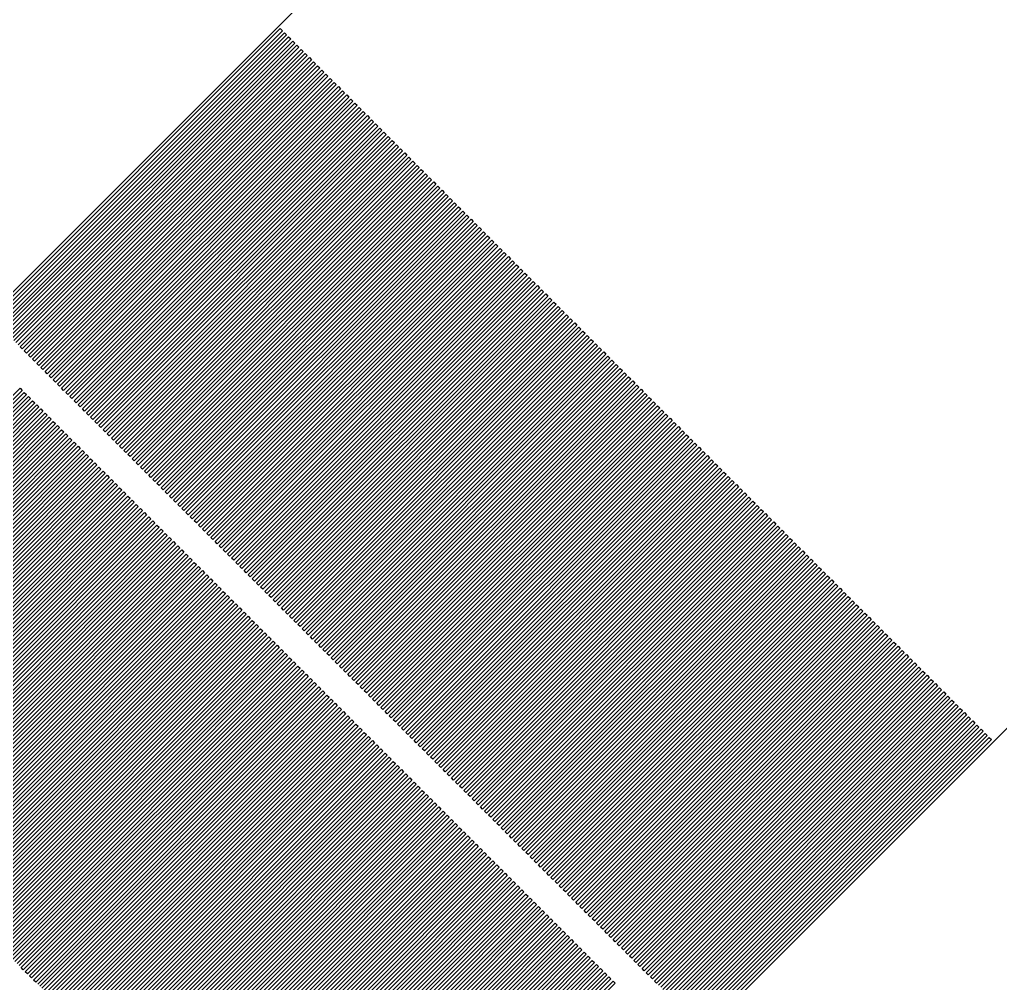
# Model space of a CAD drawing. Extents: x 1 to 107, y 1 to 71.
# Drawn here: x 43.92 to 47.265, y 43.977 to 47.265 of the extents above; entities that cross this region are included whole.
import ezdxf

# ---------------------------------------------------------------- set-up
doc = ezdxf.new("R2010")
doc.units = 0

msp = doc.modelspace()

# ---------------------------------------------------------------- linework, layer by layer
for p, q in [((46.1513, 48.5908), (43.8156, 46.2551)), ((43.8226, 46.248), (44.8091, 47.2344)), ((44.8161, 47.2274), (43.8297, 46.241)), ((43.8368, 46.2339), (44.8232, 47.2203)), ((44.8303, 47.2132), (43.8439, 46.2268)), ((43.8509, 46.2197), (44.8374, 47.2061)), ((44.8091, 47.2344), (44.8161, 47.2274)), ((44.8232, 47.2203), (44.8303, 47.2132)), ((44.8374, 47.2061), (44.8444, 47.1991)), ((44.8444, 47.1991), (43.858, 46.2127)), ((43.8651, 46.2056), (44.8515, 47.192)), ((44.8586, 47.1849), (43.8722, 46.1985)), ((43.8792, 46.1915), (44.8656, 47.1779)), ((44.8727, 47.1708), (43.8863, 46.1844)), ((44.8515, 47.192), (44.8586, 47.1849)), ((44.8656, 47.1779), (44.8727, 47.1708)), ((43.8934, 46.1773), (44.8798, 47.1637)), ((44.8869, 47.1567), (43.9004, 46.1702)), ((43.9075, 46.1632), (44.8939, 47.1496)), ((44.901, 47.1425), (43.9146, 46.1561)), ((43.9216, 46.149), (44.9081, 47.1355)), ((44.8798, 47.1637), (44.8869, 47.1567)), ((44.8939, 47.1496), (44.901, 47.1425)), ((44.9081, 47.1355), (44.9151, 47.1284)), ((44.9151, 47.1284), (43.9287, 46.142)), ((43.9358, 46.1349), (44.9222, 47.1213)), ((44.9293, 47.1142), (43.9429, 46.1278)), ((43.9499, 46.1207), (44.9364, 47.1072)), ((44.9222, 47.1213), (44.9293, 47.1142)), ((44.9364, 47.1072), (44.9434, 47.1001)), ((44.9434, 47.1001), (43.957, 46.1137)), ((43.9641, 46.1066), (44.9505, 47.093)), ((44.9576, 47.0859), (43.9711, 46.0995)), ((43.9782, 46.0925), (44.9646, 47.0789)), ((44.9717, 47.0718), (43.9853, 46.0854)), ((44.9505, 47.093), (44.9576, 47.0859)), ((44.9646, 47.0789), (44.9717, 47.0718)), ((43.9924, 46.0783), (44.9788, 47.0647)), ((44.9858, 47.0577), (43.9994, 46.0712)), ((44.0065, 46.0642), (44.9929, 47.0506)), ((45, 47.0435), (44.0136, 46.0571)), ((44.0206, 46.05), (45.0071, 47.0365)), ((44.9788, 47.0647), (44.9858, 47.0577)), ((44.9929, 47.0506), (45, 47.0435)), ((45.0071, 47.0365), (45.0141, 47.0294)), ((45.0141, 47.0294), (44.0277, 46.043)), ((44.0348, 46.0359), (45.0212, 47.0223)), ((45.0283, 47.0152), (44.0419, 46.0288)), ((44.0489, 46.0217), (45.0354, 47.0082)), ((45.0212, 47.0223), (45.0283, 47.0152)), ((45.0354, 47.0082), (45.0424, 47.0011)), ((45.0424, 47.0011), (44.056, 46.0147)), ((44.0631, 46.0076), (45.0495, 46.994)), ((45.0566, 46.987), (44.0701, 46.0005)), ((44.0772, 45.9935), (45.0636, 46.9799)), ((45.0707, 46.9728), (44.0843, 45.9864)), ((45.0495, 46.994), (45.0566, 46.987)), ((45.0636, 46.9799), (45.0707, 46.9728)), ((44.0914, 45.9793), (45.0778, 46.9657)), ((45.0848, 46.9587), (44.0984, 45.9723)), ((44.1055, 45.9652), (45.0919, 46.9516)), ((45.099, 46.9445), (44.1126, 45.9581)), ((44.1196, 45.951), (45.106, 46.9375)), ((45.0778, 46.9657), (45.0848, 46.9587)), ((45.0919, 46.9516), (45.099, 46.9445)), ((45.106, 46.9375), (45.1131, 46.9304)), ((45.1131, 46.9304), (44.1267, 45.944)), ((44.1338, 45.9369), (45.1202, 46.9233)), ((45.1273, 46.9162), (44.1409, 45.9298)), ((44.1479, 45.9227), (45.1343, 46.9092)), ((45.1414, 46.9021), (44.155, 45.9157)), ((45.1202, 46.9233), (45.1273, 46.9162)), ((45.1343, 46.9092), (45.1414, 46.9021)), ((44.1621, 45.9086), (45.1485, 46.895)), ((45.1556, 46.888), (44.1691, 45.9015)), ((44.1762, 45.8945), (45.1626, 46.8809)), ((45.1697, 46.8738), (44.1833, 45.8874)), ((45.1485, 46.895), (45.1556, 46.888)), ((45.1626, 46.8809), (45.1697, 46.8738)), ((44.1904, 45.8803), (45.1768, 46.8667)), ((45.1838, 46.8597), (44.1974, 45.8733)), ((44.2045, 45.8662), (45.1909, 46.8526)), ((45.198, 46.8455), (44.2116, 45.8591)), ((44.2186, 45.8521), (45.205, 46.8385)), ((45.1768, 46.8667), (45.1838, 46.8597)), ((45.1909, 46.8526), (45.198, 46.8455)), ((45.205, 46.8385), (45.2121, 46.8314)), ((45.2121, 46.8314), (44.2257, 45.845)), ((44.2328, 45.8379), (45.2192, 46.8243)), ((45.2263, 46.8172), (44.2398, 45.8308)), ((44.2469, 45.8238), (45.2333, 46.8102)), ((45.2404, 46.8031), (44.254, 45.8167)), ((45.2192, 46.8243), (45.2263, 46.8172)), ((45.2333, 46.8102), (45.2404, 46.8031)), ((44.2611, 45.8096), (45.2475, 46.796)), ((45.2545, 46.789), (44.2681, 45.8026)), ((44.2752, 45.7955), (45.2616, 46.7819)), ((45.2687, 46.7748), (44.2823, 45.7884)), ((44.2894, 45.7813), (45.2758, 46.7677)), ((45.2475, 46.796), (45.2545, 46.789)), ((45.2616, 46.7819), (45.2687, 46.7748)), ((45.2758, 46.7677), (45.2828, 46.7607)), ((45.2828, 46.7607), (44.2964, 45.7743)), ((44.3035, 45.7672), (45.2899, 46.7536)), ((45.297, 46.7465), (44.3106, 45.7601)), ((44.3176, 45.7531), (45.304, 46.7395)), ((45.2899, 46.7536), (45.297, 46.7465)), ((45.304, 46.7395), (45.3111, 46.7324)), ((45.3111, 46.7324), (44.3247, 45.746)), ((44.3318, 45.7389), (45.3182, 46.7253)), ((45.3253, 46.7182), (44.3389, 45.7318)), ((44.3459, 45.7248), (45.3323, 46.7112)), ((45.3394, 46.7041), (44.353, 45.7177)), ((45.3182, 46.7253), (45.3253, 46.7182)), ((45.3323, 46.7112), (45.3394, 46.7041)), ((44.3601, 45.7106), (45.3465, 46.697)), ((45.3535, 46.69), (44.3671, 45.7036)), ((44.3742, 45.6965), (45.3606, 46.6829)), ((45.3677, 46.6758), (44.3813, 45.6894)), ((44.3883, 45.6823), (45.3748, 46.6687)), ((45.3465, 46.697), (45.3535, 46.69)), ((45.3606, 46.6829), (45.3677, 46.6758)), ((45.3748, 46.6687), (45.3818, 46.6617)), ((45.3818, 46.6617), (44.3954, 45.6753)), ((44.4025, 45.6682), (45.3889, 46.6546)), ((45.396, 46.6475), (44.4095, 45.6611)), ((44.4166, 45.6541), (45.403, 46.6405)), ((45.3889, 46.6546), (45.396, 46.6475)), ((45.403, 46.6405), (45.4101, 46.6334)), ((45.4101, 46.6334), (44.4237, 45.647)), ((44.4308, 45.6399), (45.4172, 46.6263)), ((45.4243, 46.6192), (44.4379, 45.6328)), ((44.4449, 45.6258), (45.4313, 46.6122)), ((45.4384, 46.6051), (44.452, 45.6187)), ((45.4172, 46.6263), (45.4243, 46.6192)), ((45.4313, 46.6122), (45.4384, 46.6051)), ((44.4591, 45.6116), (45.4455, 46.598)), ((45.4525, 46.591), (44.4661, 45.6046)), ((44.4732, 45.5975), (45.4596, 46.5839)), ((45.4667, 46.5768), (44.4803, 45.5904)), ((44.4873, 45.5833), (45.4738, 46.5698)), ((45.4455, 46.598), (45.4525, 46.591)), ((45.4596, 46.5839), (45.4667, 46.5768)), ((45.4738, 46.5698), (45.4808, 46.5627)), ((45.4808, 46.5627), (44.4944, 45.5763)), ((44.5015, 45.5692), (45.4879, 46.5556)), ((45.495, 46.5486), (44.5085, 45.5621)), ((44.5156, 45.5551), (45.502, 46.5415)), ((45.5091, 46.5344), (44.5227, 45.548)), ((45.4879, 46.5556), (45.495, 46.5486)), ((45.502, 46.5415), (45.5091, 46.5344)), ((44.5298, 45.5409), (45.5162, 46.5273)), ((45.5233, 46.5203), (44.5368, 45.5338)), ((44.5439, 45.5268), (45.5303, 46.5132)), ((45.5374, 46.5061), (44.551, 45.5197)), ((45.5162, 46.5273), (45.5233, 46.5203)), ((45.5303, 46.5132), (45.5374, 46.5061)), ((44.558, 45.5126), (45.5445, 46.499)), ((45.5515, 46.492), (44.5651, 45.5056)), ((44.5722, 45.4985), (45.5586, 46.4849)), ((45.5657, 46.4778), (44.5793, 45.4914)), ((44.5863, 45.4843), (45.5728, 46.4708)), ((45.5445, 46.499), (45.5515, 46.492)), ((45.5586, 46.4849), (45.5657, 46.4778)), ((45.5728, 46.4708), (45.5798, 46.4637)), ((45.5798, 46.4637), (44.5934, 45.4773)), ((44.6005, 45.4702), (45.5869, 46.4566)), ((45.594, 46.4496), (44.6075, 45.4631)), ((44.6146, 45.4561), (45.601, 46.4425)), ((45.6081, 46.4354), (44.6217, 45.449)), ((45.5869, 46.4566), (45.594, 46.4496)), ((45.601, 46.4425), (45.6081, 46.4354)), ((44.6288, 45.4419), (45.6152, 46.4283)), ((45.6223, 46.4213), (44.6358, 45.4348)), ((44.6429, 45.4278), (45.6293, 46.4142)), ((45.6364, 46.4071), (44.65, 45.4207)), ((44.657, 45.4136), (45.6435, 46.4001)), ((45.6152, 46.4283), (45.6223, 46.4213)), ((45.6293, 46.4142), (45.6364, 46.4071)), ((45.6435, 46.4001), (45.6505, 46.393)), ((45.6505, 46.393), (44.6641, 45.4066)), ((44.6712, 45.3995), (45.6576, 46.3859)), ((45.6647, 46.3788), (44.6783, 45.3924)), ((44.6853, 45.3854), (45.6717, 46.3718)), ((45.6576, 46.3859), (45.6647, 46.3788)), ((45.6717, 46.3718), (45.6788, 46.3647)), ((45.6788, 46.3647), (44.6924, 45.3783)), ((44.6995, 45.3712), (45.6859, 46.3576)), ((45.6929, 46.3506), (44.7065, 45.3641)), ((44.7136, 45.3571), (45.7, 46.3435)), ((45.7071, 46.3364), (44.7207, 45.35)), ((45.6859, 46.3576), (45.6929, 46.3506)), ((45.7, 46.3435), (45.7071, 46.3364)), ((44.7278, 45.3429), (45.7142, 46.3293)), ((45.7212, 46.3223), (44.7348, 45.3358)), ((44.7419, 45.3288), (45.7283, 46.3152)), ((45.7354, 46.3081), (44.749, 45.3217)), ((44.756, 45.3146), (45.7425, 46.3011)), ((45.7142, 46.3293), (45.7212, 46.3223)), ((45.7283, 46.3152), (45.7354, 46.3081)), ((45.7425, 46.3011), (45.7495, 46.294)), ((45.7495, 46.294), (44.7631, 45.3076)), ((44.7702, 45.3005), (45.7566, 46.2869)), ((45.7637, 46.2798), (44.7773, 45.2934)), ((44.7843, 45.2864), (45.7707, 46.2728)), ((45.7778, 46.2657), (44.7914, 45.2793)), ((45.7566, 46.2869), (45.7637, 46.2798)), ((45.7707, 46.2728), (45.7778, 46.2657)), ((44.7985, 45.2722), (45.7849, 46.2586)), ((45.7919, 46.2516), (44.8055, 45.2652)), ((44.8126, 45.2581), (45.799, 46.2445)), ((45.8061, 46.2374), (44.8197, 45.251)), ((45.7849, 46.2586), (45.7919, 46.2516)), ((45.799, 46.2445), (45.8061, 46.2374)), ((44.8267, 45.2439), (45.8132, 46.2303)), ((45.8202, 46.2233), (44.8338, 45.2369)), ((44.8409, 45.2298), (45.8273, 46.2162)), ((45.8344, 46.2091), (44.848, 45.2227)), ((44.855, 45.2156), (45.8414, 46.2021)), ((45.8132, 46.2303), (45.8202, 46.2233)), ((45.8273, 46.2162), (45.8344, 46.2091)), ((45.8414, 46.2021), (45.8485, 46.195)), ((45.8485, 46.195), (44.8621, 45.2086)), ((44.8692, 45.2015), (45.8556, 46.1879)), ((45.8627, 46.1808), (44.8763, 45.1944)), ((44.8833, 45.1874), (45.8697, 46.1738)), ((45.8768, 46.1667), (44.8904, 45.1803)), ((45.8556, 46.1879), (45.8627, 46.1808)), ((45.8697, 46.1738), (45.8768, 46.1667)), ((43.9287, 46.142), (43.9216, 46.149)), ((43.9429, 46.1278), (43.9358, 46.1349)), ((44.8975, 45.1732), (45.8839, 46.1596)), ((45.8909, 46.1526), (44.9045, 45.1662)), ((44.9116, 45.1591), (45.898, 46.1455)), ((45.9051, 46.1384), (44.9187, 45.152)), ((45.8839, 46.1596), (45.8909, 46.1526)), ((45.898, 46.1455), (45.9051, 46.1384)), ((46.2551, 43.8156), (48.5908, 46.1513)), ((43.957, 46.1137), (43.9499, 46.1207)), ((43.9711, 46.0995), (43.9641, 46.1066)), ((44.9257, 45.1449), (45.9122, 46.1314)), ((45.9192, 46.1243), (44.9328, 45.1379)), ((44.9399, 45.1308), (45.9263, 46.1172)), ((45.9334, 46.1101), (44.9469, 45.1237)), ((44.954, 45.1167), (45.9404, 46.1031)), ((45.9122, 46.1314), (45.9192, 46.1243)), ((45.9263, 46.1172), (45.9334, 46.1101)), ((45.9404, 46.1031), (45.9475, 46.096)), ((43.9853, 46.0854), (43.9782, 46.0925)), ((43.9994, 46.0712), (43.9924, 46.0783)), ((45.9475, 46.096), (44.9611, 45.1096)), ((44.9682, 45.1025), (45.9546, 46.0889)), ((45.9617, 46.0818), (44.9752, 45.0954)), ((44.9823, 45.0884), (45.9687, 46.0748)), ((45.9758, 46.0677), (44.9894, 45.0813)), ((45.9546, 46.0889), (45.9617, 46.0818)), ((45.9687, 46.0748), (45.9758, 46.0677)), ((44.0136, 46.0571), (44.0065, 46.0642)), ((44.0277, 46.043), (44.0206, 46.05)), ((44.0419, 46.0288), (44.0348, 46.0359)), ((44.9965, 45.0742), (45.9829, 46.0606)), ((45.9899, 46.0536), (45.0035, 45.0672)), ((45.0106, 45.0601), (45.997, 46.0465)), ((46.0041, 46.0394), (45.0177, 45.053)), ((45.0247, 45.0459), (46.0112, 46.0324)), ((45.9829, 46.0606), (45.9899, 46.0536)), ((45.997, 46.0465), (46.0041, 46.0394)), ((46.0112, 46.0324), (46.0182, 46.0253)), ((42.9353, 45.0212), (43.9217, 46.0076)), ((43.9287, 46.0005), (42.9423, 45.0141)), ((43.9217, 46.0076), (43.9287, 46.0005)), ((44.056, 46.0147), (44.0489, 46.0217)), ((44.0701, 46.0005), (44.0631, 46.0076)), ((46.0182, 46.0253), (45.0318, 45.0389)), ((45.0389, 45.0318), (46.0253, 46.0182)), ((46.0324, 46.0112), (45.0459, 45.0247)), ((45.053, 45.0177), (46.0394, 46.0041)), ((46.0253, 46.0182), (46.0324, 46.0112)), ((46.0394, 46.0041), (46.0465, 45.997)), ((42.9494, 45.0071), (43.9358, 45.9935)), ((43.9429, 45.9864), (42.9565, 45)), ((42.9635, 44.9929), (43.95, 45.9793)), ((43.957, 45.9723), (42.9706, 44.9858)), ((42.9777, 44.9788), (43.9641, 45.9652)), ((43.9358, 45.9935), (43.9429, 45.9864)), ((43.95, 45.9793), (43.957, 45.9723)), ((43.9641, 45.9652), (43.9712, 45.9581)), ((44.0843, 45.9864), (44.0772, 45.9935)), ((44.0984, 45.9723), (44.0914, 45.9793)), ((44.1126, 45.9581), (44.1055, 45.9652)), ((46.0465, 45.997), (45.0601, 45.0106)), ((45.0672, 45.0035), (46.0536, 45.9899)), ((46.0606, 45.9829), (45.0742, 44.9965)), ((45.0813, 44.9894), (46.0677, 45.9758)), ((46.0748, 45.9687), (45.0884, 44.9823)), ((46.0536, 45.9899), (46.0606, 45.9829)), ((46.0677, 45.9758), (46.0748, 45.9687)), ((43.9712, 45.9581), (42.9847, 44.9717)), ((42.9918, 44.9646), (43.9782, 45.951)), ((43.9853, 45.944), (42.9989, 44.9576)), ((43.006, 44.9505), (43.9924, 45.9369)), ((43.9782, 45.951), (43.9853, 45.944)), ((43.9924, 45.9369), (43.9995, 45.9298)), ((44.1267, 45.944), (44.1196, 45.951)), ((44.1409, 45.9298), (44.1338, 45.9369)), ((45.0954, 44.9752), (46.0818, 45.9617)), ((46.0889, 45.9546), (45.1025, 44.9682)), ((45.1096, 44.9611), (46.096, 45.9475)), ((46.1031, 45.9404), (45.1167, 44.954)), ((45.1237, 44.9469), (46.1101, 45.9334)), ((46.0818, 45.9617), (46.0889, 45.9546)), ((46.096, 45.9475), (46.1031, 45.9404)), ((46.1101, 45.9334), (46.1172, 45.9263)), ((43.9995, 45.9298), (43.013, 44.9434)), ((43.0201, 44.9364), (44.0065, 45.9228)), ((44.0136, 45.9157), (43.0272, 44.9293)), ((43.0342, 44.9222), (44.0207, 45.9086)), ((44.0277, 45.9016), (43.0413, 44.9151)), ((44.0065, 45.9228), (44.0136, 45.9157)), ((44.0207, 45.9086), (44.0277, 45.9016)), ((44.155, 45.9157), (44.1479, 45.9227)), ((44.1691, 45.9015), (44.1621, 45.9086)), ((46.1172, 45.9263), (45.1308, 44.9399)), ((45.1379, 44.9328), (46.1243, 45.9192)), ((46.1314, 45.9122), (45.1449, 44.9257)), ((45.152, 44.9187), (46.1384, 45.9051)), ((46.1455, 45.898), (45.1591, 44.9116)), ((46.1243, 45.9192), (46.1314, 45.9122)), ((46.1384, 45.9051), (46.1455, 45.898)), ((43.0484, 44.9081), (44.0348, 45.8945)), ((44.0419, 45.8874), (43.0555, 44.901)), ((43.0625, 44.8939), (44.049, 45.8803)), ((44.056, 45.8733), (43.0696, 44.8869)), ((43.0767, 44.8798), (44.0631, 45.8662)), ((44.0348, 45.8945), (44.0419, 45.8874)), ((44.049, 45.8803), (44.056, 45.8733)), ((44.0631, 45.8662), (44.0702, 45.8591)), ((44.1833, 45.8874), (44.1762, 45.8945)), ((44.1974, 45.8733), (44.1904, 45.8803)), ((44.2116, 45.8591), (44.2045, 45.8662)), ((45.1662, 44.9045), (46.1526, 45.8909)), ((46.1596, 45.8839), (45.1732, 44.8975)), ((45.1803, 44.8904), (46.1667, 45.8768)), ((46.1738, 45.8697), (45.1874, 44.8833)), ((46.1526, 45.8909), (46.1596, 45.8839)), ((46.1667, 45.8768), (46.1738, 45.8697)), ((44.0702, 45.8591), (43.0837, 44.8727)), ((43.0908, 44.8656), (44.0772, 45.8521)), ((44.0843, 45.845), (43.0979, 44.8586)), ((43.105, 44.8515), (44.0914, 45.8379)), ((44.0984, 45.8308), (43.112, 44.8444)), ((44.0772, 45.8521), (44.0843, 45.845)), ((44.0914, 45.8379), (44.0984, 45.8308)), ((44.2257, 45.845), (44.2186, 45.8521)), ((44.2398, 45.8308), (44.2328, 45.8379)), ((45.1944, 44.8763), (46.1808, 45.8627)), ((46.1879, 45.8556), (45.2015, 44.8692)), ((45.2086, 44.8621), (46.195, 45.8485)), ((46.2021, 45.8414), (45.2156, 44.855)), ((45.2227, 44.848), (46.2091, 45.8344)), ((46.1808, 45.8627), (46.1879, 45.8556)), ((46.195, 45.8485), (46.2021, 45.8414)), ((46.2091, 45.8344), (46.2162, 45.8273)), ((43.1191, 44.8374), (44.1055, 45.8238)), ((44.1126, 45.8167), (43.1262, 44.8303)), ((43.1332, 44.8232), (44.1197, 45.8096)), ((44.1267, 45.8026), (43.1403, 44.8161)), ((44.1055, 45.8238), (44.1126, 45.8167)), ((44.1197, 45.8096), (44.1267, 45.8026)), ((44.254, 45.8167), (44.2469, 45.8238)), ((44.2681, 45.8026), (44.2611, 45.8096)), ((46.2162, 45.8273), (45.2298, 44.8409)), ((45.2369, 44.8338), (46.2233, 45.8202)), ((46.2303, 45.8132), (45.2439, 44.8267)), ((45.251, 44.8197), (46.2374, 45.8061)), ((46.2445, 45.799), (45.2581, 44.8126)), ((46.2233, 45.8202), (46.2303, 45.8132)), ((46.2374, 45.8061), (46.2445, 45.799)), ((43.1474, 44.8091), (44.1338, 45.7955)), ((44.1409, 45.7884), (43.1544, 44.802)), ((43.1615, 44.7949), (44.1479, 45.7814)), ((44.155, 45.7743), (43.1686, 44.7879)), ((43.1757, 44.7808), (44.1621, 45.7672)), ((44.1338, 45.7955), (44.1409, 45.7884)), ((44.1479, 45.7814), (44.155, 45.7743)), ((44.1621, 45.7672), (44.1691, 45.7601)), ((44.2823, 45.7884), (44.2752, 45.7955)), ((44.2964, 45.7743), (44.2894, 45.7813)), ((44.3106, 45.7601), (44.3035, 45.7672)), ((45.2652, 44.8055), (46.2516, 45.7919)), ((46.2586, 45.7849), (45.2722, 44.7985)), ((45.2793, 44.7914), (46.2657, 45.7778)), ((46.2728, 45.7707), (45.2864, 44.7843)), ((46.2516, 45.7919), (46.2586, 45.7849)), ((46.2657, 45.7778), (46.2728, 45.7707)), ((44.1691, 45.7601), (43.1827, 44.7737)), ((43.1898, 44.7666), (44.1762, 45.7531)), ((44.1833, 45.746), (43.1969, 44.7596)), ((43.204, 44.7525), (44.1904, 45.7389)), ((44.1974, 45.7319), (43.211, 44.7454)), ((44.1762, 45.7531), (44.1833, 45.746)), ((44.1904, 45.7389), (44.1974, 45.7319)), ((44.3247, 45.746), (44.3176, 45.7531)), ((44.3389, 45.7318), (44.3318, 45.7389)), ((45.2934, 44.7773), (46.2798, 45.7637)), ((46.2869, 45.7566), (45.3005, 44.7702)), ((45.3076, 44.7631), (46.294, 45.7495)), ((46.3011, 45.7425), (45.3146, 44.756)), ((45.3217, 44.749), (46.3081, 45.7354)), ((46.2798, 45.7637), (46.2869, 45.7566)), ((46.294, 45.7495), (46.3011, 45.7425)), ((46.3081, 45.7354), (46.3152, 45.7283)), ((43.2181, 44.7384), (44.2045, 45.7248)), ((44.2116, 45.7177), (43.2252, 44.7313)), ((43.2322, 44.7242), (44.2187, 45.7106)), ((44.2257, 45.7036), (43.2393, 44.7171)), ((44.2045, 45.7248), (44.2116, 45.7177)), ((44.2187, 45.7106), (44.2257, 45.7036)), ((44.353, 45.7177), (44.3459, 45.7248)), ((44.3671, 45.7036), (44.3601, 45.7106)), ((46.3152, 45.7283), (45.3288, 44.7419)), ((45.3358, 44.7348), (46.3223, 45.7212)), ((46.3293, 45.7142), (45.3429, 44.7278)), ((45.35, 44.7207), (46.3364, 45.7071)), ((46.3435, 45.7), (45.3571, 44.7136)), ((46.3223, 45.7212), (46.3293, 45.7142)), ((46.3364, 45.7071), (46.3435, 45.7)), ((43.2464, 44.7101), (44.2328, 45.6965)), ((44.2399, 45.6894), (43.2534, 44.703)), ((43.2605, 44.6959), (44.2469, 45.6824)), ((44.254, 45.6753), (43.2676, 44.6889)), ((43.2747, 44.6818), (44.2611, 45.6682)), ((44.2328, 45.6965), (44.2399, 45.6894)), ((44.2469, 45.6824), (44.254, 45.6753)), ((44.2611, 45.6682), (44.2682, 45.6611)), ((44.3813, 45.6894), (44.3742, 45.6965)), ((44.3954, 45.6753), (44.3883, 45.6823)), ((44.4095, 45.6611), (44.4025, 45.6682)), ((45.3641, 44.7065), (46.3506, 45.6929)), ((46.3576, 45.6859), (45.3712, 44.6995)), ((45.3783, 44.6924), (46.3647, 45.6788)), ((46.3718, 45.6717), (45.3854, 44.6853)), ((45.3924, 44.6783), (46.3788, 45.6647)), ((46.3506, 45.6929), (46.3576, 45.6859)), ((46.3647, 45.6788), (46.3718, 45.6717)), ((46.3788, 45.6647), (46.3859, 45.6576)), ((44.2682, 45.6611), (43.2817, 44.6747)), ((43.2888, 44.6676), (44.2752, 45.6541)), ((44.2823, 45.647), (43.2959, 44.6606)), ((43.3029, 44.6535), (44.2894, 45.6399)), ((44.2964, 45.6329), (43.31, 44.6464)), ((44.2752, 45.6541), (44.2823, 45.647)), ((44.2894, 45.6399), (44.2964, 45.6329)), ((44.4237, 45.647), (44.4166, 45.6541)), ((44.4379, 45.6328), (44.4308, 45.6399)), ((46.3859, 45.6576), (45.3995, 44.6712)), ((45.4066, 44.6641), (46.393, 45.6505)), ((46.4001, 45.6435), (45.4136, 44.657)), ((45.4207, 44.65), (46.4071, 45.6364)), ((46.393, 45.6505), (46.4001, 45.6435)), ((46.4071, 45.6364), (46.4142, 45.6293)), ((43.3171, 44.6394), (44.3035, 45.6258)), ((44.3106, 45.6187), (43.3242, 44.6323)), ((43.3312, 44.6252), (44.3176, 45.6116)), ((44.3247, 45.6046), (43.3383, 44.6182)), ((43.3454, 44.6111), (44.3318, 45.5975)), ((44.3035, 45.6258), (44.3106, 45.6187)), ((44.3176, 45.6116), (44.3247, 45.6046)), ((44.3318, 45.5975), (44.3389, 45.5904)), ((44.452, 45.6187), (44.4449, 45.6258)), ((44.4661, 45.6046), (44.4591, 45.6116)), ((44.4803, 45.5904), (44.4732, 45.5975)), ((46.4142, 45.6293), (45.4278, 44.6429)), ((45.4348, 44.6358), (46.4213, 45.6223)), ((46.4283, 45.6152), (45.4419, 44.6288)), ((45.449, 44.6217), (46.4354, 45.6081)), ((46.4425, 45.601), (45.4561, 44.6146)), ((46.4213, 45.6223), (46.4283, 45.6152)), ((46.4354, 45.6081), (46.4425, 45.601)), ((44.3389, 45.5904), (43.3524, 44.604)), ((43.3595, 44.597), (44.3459, 45.5834)), ((44.353, 45.5763), (43.3666, 44.5899)), ((43.3737, 44.5828), (44.3601, 45.5692)), ((44.3459, 45.5834), (44.353, 45.5763)), ((44.3601, 45.5692), (44.3672, 45.5621)), ((44.4944, 45.5763), (44.4873, 45.5833)), ((44.5085, 45.5621), (44.5015, 45.5692)), ((45.4631, 44.6075), (46.4496, 45.594)), ((46.4566, 45.5869), (45.4702, 44.6005)), ((45.4773, 44.5934), (46.4637, 45.5798)), ((46.4708, 45.5728), (45.4843, 44.5863)), ((45.4914, 44.5793), (46.4778, 45.5657)), ((46.4496, 45.594), (46.4566, 45.5869)), ((46.4637, 45.5798), (46.4708, 45.5728)), ((46.4778, 45.5657), (46.4849, 45.5586)), ((44.3672, 45.5621), (43.3807, 44.5757)), ((43.3878, 44.5686), (44.3742, 45.5551)), ((44.3813, 45.548), (43.3949, 44.5616)), ((43.4019, 44.5545), (44.3884, 45.5409)), ((44.3954, 45.5339), (43.409, 44.5474)), ((44.3742, 45.5551), (44.3813, 45.548)), ((44.3884, 45.5409), (44.3954, 45.5339)), ((44.5227, 45.548), (44.5156, 45.5551)), ((44.5368, 45.5338), (44.5298, 45.5409)), ((46.4849, 45.5586), (45.4985, 44.5722)), ((45.5056, 44.5651), (46.492, 45.5515)), ((46.499, 45.5445), (45.5126, 44.558)), ((45.5197, 44.551), (46.5061, 45.5374)), ((46.5132, 45.5303), (45.5268, 44.5439)), ((46.492, 45.5515), (46.499, 45.5445)), ((46.5061, 45.5374), (46.5132, 45.5303)), ((43.4161, 44.5404), (44.4025, 45.5268)), ((44.4096, 45.5197), (43.4232, 44.5333)), ((43.4302, 44.5262), (44.4166, 45.5126)), ((44.4237, 45.5056), (43.4373, 44.5192)), ((43.4444, 44.5121), (44.4308, 45.4985)), ((44.4025, 45.5268), (44.4096, 45.5197)), ((44.4166, 45.5126), (44.4237, 45.5056)), ((44.4308, 45.4985), (44.4379, 45.4914)), ((44.551, 45.5197), (44.5439, 45.5268)), ((44.5651, 45.5056), (44.558, 45.5126)), ((44.5793, 45.4914), (44.5722, 45.4985)), ((45.5338, 44.5368), (46.5203, 45.5233)), ((46.5273, 45.5162), (45.5409, 44.5298)), ((45.548, 44.5227), (46.5344, 45.5091)), ((46.5415, 45.502), (45.5551, 44.5156)), ((46.5203, 45.5233), (46.5273, 45.5162)), ((46.5344, 45.5091), (46.5415, 45.502)), ((44.4379, 45.4914), (43.4514, 44.505)), ((43.4585, 44.4979), (44.4449, 45.4844)), ((44.452, 45.4773), (43.4656, 44.4909)), ((43.4727, 44.4838), (44.4591, 45.4702)), ((44.4661, 45.4632), (43.4797, 44.4767)), ((44.4449, 45.4844), (44.452, 45.4773)), ((44.4591, 45.4702), (44.4661, 45.4632)), ((44.5934, 45.4773), (44.5863, 45.4843)), ((44.6075, 45.4631), (44.6005, 45.4702)), ((45.5621, 44.5085), (46.5486, 45.495)), ((46.5556, 45.4879), (45.5692, 44.5015)), ((45.5763, 44.4944), (46.5627, 45.4808)), ((46.5698, 45.4738), (45.5833, 44.4873)), ((45.5904, 44.4803), (46.5768, 45.4667)), ((46.5486, 45.495), (46.5556, 45.4879)), ((46.5627, 45.4808), (46.5698, 45.4738)), ((46.5768, 45.4667), (46.5839, 45.4596)), ((43.4868, 44.4697), (44.4732, 45.4561)), ((44.4803, 45.449), (43.4939, 44.4626)), ((43.5009, 44.4555), (44.4874, 45.4419)), ((44.4944, 45.4349), (43.508, 44.4485)), ((44.4732, 45.4561), (44.4803, 45.449)), ((44.4874, 45.4419), (44.4944, 45.4349)), ((44.6217, 45.449), (44.6146, 45.4561)), ((44.6358, 45.4348), (44.6288, 45.4419)), ((46.5839, 45.4596), (45.5975, 44.4732)), ((45.6046, 44.4661), (46.591, 45.4525)), ((46.598, 45.4455), (45.6116, 44.4591)), ((45.6187, 44.452), (46.6051, 45.4384)), ((46.6122, 45.4313), (45.6258, 44.4449)), ((46.591, 45.4525), (46.598, 45.4455)), ((46.6051, 45.4384), (46.6122, 45.4313)), ((43.5151, 44.4414), (44.5015, 45.4278)), ((44.5086, 45.4207), (43.5222, 44.4343)), ((43.5292, 44.4272), (44.5156, 45.4137)), ((44.5227, 45.4066), (43.5363, 44.4202)), ((43.5434, 44.4131), (44.5298, 45.3995)), ((44.5015, 45.4278), (44.5086, 45.4207)), ((44.5156, 45.4137), (44.5227, 45.4066)), ((44.5298, 45.3995), (44.5368, 45.3924)), ((44.65, 45.4207), (44.6429, 45.4278)), ((44.6641, 45.4066), (44.657, 45.4136)), ((44.6783, 45.3924), (44.6712, 45.3995)), ((45.6328, 44.4379), (46.6192, 45.4243)), ((46.6263, 45.4172), (45.6399, 44.4308)), ((45.647, 44.4237), (46.6334, 45.4101)), ((46.6405, 45.403), (45.6541, 44.4166)), ((45.6611, 44.4095), (46.6475, 45.396)), ((46.6192, 45.4243), (46.6263, 45.4172)), ((46.6334, 45.4101), (46.6405, 45.403)), ((46.6475, 45.396), (46.6546, 45.3889)), ((44.5368, 45.3924), (43.5504, 44.406)), ((43.5575, 44.3989), (44.5439, 45.3854)), ((44.551, 45.3783), (43.5646, 44.3919)), ((43.5716, 44.3848), (44.5581, 45.3712)), ((44.5651, 45.3642), (43.5787, 44.3777)), ((44.5439, 45.3854), (44.551, 45.3783)), ((44.5581, 45.3712), (44.5651, 45.3642)), ((44.6924, 45.3783), (44.6853, 45.3854)), ((44.7065, 45.3641), (44.6995, 45.3712)), ((46.6546, 45.3889), (45.6682, 44.4025)), ((45.6753, 44.3954), (46.6617, 45.3818)), ((46.6687, 45.3748), (45.6823, 44.3883)), ((45.6894, 44.3813), (46.6758, 45.3677)), ((46.6617, 45.3818), (46.6687, 45.3748)), ((46.6758, 45.3677), (46.6829, 45.3606)), ((43.5858, 44.3707), (44.5722, 45.3571)), ((44.5793, 45.35), (43.5928, 44.3636)), ((43.5999, 44.3565), (44.5863, 45.3429)), ((44.5934, 45.3359), (43.607, 44.3495)), ((44.5722, 45.3571), (44.5793, 45.35)), ((44.5863, 45.3429), (44.5934, 45.3359)), ((44.7207, 45.35), (44.7136, 45.3571)), ((44.7348, 45.3358), (44.7278, 45.3429)), ((46.6829, 45.3606), (45.6965, 44.3742)), ((45.7036, 44.3671), (46.69, 45.3535)), ((46.697, 45.3465), (45.7106, 44.3601)), ((45.7177, 44.353), (46.7041, 45.3394)), ((46.7112, 45.3323), (45.7248, 44.3459)), ((46.69, 45.3535), (46.697, 45.3465)), ((46.7041, 45.3394), (46.7112, 45.3323)), ((43.6141, 44.3424), (44.6005, 45.3288)), ((44.6076, 45.3217), (43.6211, 44.3353)), ((43.6282, 44.3282), (44.6146, 45.3147)), ((44.6217, 45.3076), (43.6353, 44.3212)), ((43.6424, 44.3141), (44.6288, 45.3005)), ((44.6005, 45.3288), (44.6076, 45.3217)), ((44.6146, 45.3147), (44.6217, 45.3076)), ((44.6288, 45.3005), (44.6358, 45.2934)), ((44.749, 45.3217), (44.7419, 45.3288)), ((44.7631, 45.3076), (44.756, 45.3146)), ((44.7773, 45.2934), (44.7702, 45.3005)), ((45.7318, 44.3389), (46.7182, 45.3253)), ((46.7253, 45.3182), (45.7389, 44.3318)), ((45.746, 44.3247), (46.7324, 45.3111)), ((46.7395, 45.304), (45.7531, 44.3176)), ((45.7601, 44.3106), (46.7465, 45.297)), ((46.7182, 45.3253), (46.7253, 45.3182)), ((46.7324, 45.3111), (46.7395, 45.304)), ((46.7465, 45.297), (46.7536, 45.2899)), ((44.6358, 45.2934), (43.6494, 44.307)), ((43.6565, 44.3), (44.6429, 45.2864)), ((44.65, 45.2793), (43.6636, 44.2929)), ((43.6706, 44.2858), (44.6571, 45.2722)), ((44.6641, 45.2652), (43.6777, 44.2787)), ((44.6429, 45.2864), (44.65, 45.2793)), ((44.6571, 45.2722), (44.6641, 45.2652)), ((44.7914, 45.2793), (44.7843, 45.2864)), ((44.8055, 45.2652), (44.7985, 45.2722)), ((46.7536, 45.2899), (45.7672, 44.3035)), ((45.7743, 44.2964), (46.7607, 45.2828)), ((46.7677, 45.2758), (45.7813, 44.2894)), ((45.7884, 44.2823), (46.7748, 45.2687)), ((46.7607, 45.2828), (46.7677, 45.2758)), ((46.7748, 45.2687), (46.7819, 45.2616)), ((43.6848, 44.2717), (44.6712, 45.2581)), ((44.6783, 45.251), (43.6918, 44.2646)), ((43.6989, 44.2575), (44.6853, 45.2439)), ((44.6924, 45.2369), (43.706, 44.2505)), ((43.7131, 44.2434), (44.6995, 45.2298)), ((44.6712, 45.2581), (44.6783, 45.251)), ((44.6853, 45.2439), (44.6924, 45.2369)), ((44.6995, 45.2298), (44.7066, 45.2227)), ((44.8197, 45.251), (44.8126, 45.2581)), ((44.8338, 45.2369), (44.8267, 45.2439)), ((44.848, 45.2227), (44.8409, 45.2298)), ((46.7819, 45.2616), (45.7955, 44.2752)), ((45.8026, 44.2681), (46.789, 45.2545)), ((46.796, 45.2475), (45.8096, 44.2611)), ((45.8167, 44.254), (46.8031, 45.2404)), ((46.8102, 45.2333), (45.8238, 44.2469)), ((46.789, 45.2545), (46.796, 45.2475)), ((46.8031, 45.2404), (46.8102, 45.2333)), ((44.7066, 45.2227), (43.7201, 44.2363)), ((43.7272, 44.2292), (44.7136, 45.2157)), ((44.7207, 45.2086), (43.7343, 44.2222)), ((43.7413, 44.2151), (44.7278, 45.2015)), ((44.7136, 45.2157), (44.7207, 45.2086)), ((44.7278, 45.2015), (44.7348, 45.1945)), ((44.8621, 45.2086), (44.855, 45.2156)), ((44.8763, 45.1944), (44.8692, 45.2015)), ((45.8308, 44.2398), (46.8172, 45.2263)), ((46.8243, 45.2192), (45.8379, 44.2328)), ((45.845, 44.2257), (46.8314, 45.2121)), ((46.8385, 45.205), (45.8521, 44.2186)), ((45.8591, 44.2116), (46.8455, 45.198)), ((46.8172, 45.2263), (46.8243, 45.2192)), ((46.8314, 45.2121), (46.8385, 45.205)), ((46.8455, 45.198), (46.8526, 45.1909)), ((44.7348, 45.1945), (43.7484, 44.208)), ((43.7555, 44.201), (44.7419, 45.1874)), ((44.749, 45.1803), (43.7626, 44.1939)), ((43.7696, 44.1868), (44.7561, 45.1732)), ((44.7631, 45.1662), (43.7767, 44.1797)), ((44.7419, 45.1874), (44.749, 45.1803)), ((44.7561, 45.1732), (44.7631, 45.1662)), ((44.8904, 45.1803), (44.8833, 45.1874)), ((44.9045, 45.1662), (44.8975, 45.1732)), ((46.8526, 45.1909), (45.8662, 44.2045)), ((45.8733, 44.1974), (46.8597, 45.1838)), ((46.8667, 45.1768), (45.8803, 44.1904)), ((45.8874, 44.1833), (46.8738, 45.1697)), ((46.8809, 45.1626), (45.8945, 44.1762)), ((46.8597, 45.1838), (46.8667, 45.1768)), ((46.8738, 45.1697), (46.8809, 45.1626)), ((43.7838, 44.1727), (44.7702, 45.1591)), ((44.7773, 45.152), (43.7908, 44.1656)), ((43.7979, 44.1585), (44.7843, 45.1449)), ((44.7914, 45.1379), (43.805, 44.1515)), ((43.8121, 44.1444), (44.7985, 45.1308)), ((44.7702, 45.1591), (44.7773, 45.152)), ((44.7843, 45.1449), (44.7914, 45.1379)), ((44.7985, 45.1308), (44.8056, 45.1237)), ((44.9187, 45.152), (44.9116, 45.1591)), ((44.9328, 45.1379), (44.9257, 45.1449)), ((44.9469, 45.1237), (44.9399, 45.1308)), ((45.9015, 44.1691), (46.888, 45.1556)), ((46.895, 45.1485), (45.9086, 44.1621)), ((45.9157, 44.155), (46.9021, 45.1414)), ((46.9092, 45.1343), (45.9227, 44.1479)), ((46.888, 45.1556), (46.895, 45.1485)), ((46.9021, 45.1414), (46.9092, 45.1343)), ((44.8056, 45.1237), (43.8191, 44.1373)), ((43.8262, 44.1302), (44.8126, 45.1167)), ((44.8197, 45.1096), (43.8333, 44.1232)), ((43.8403, 44.1161), (44.8268, 45.1025)), ((44.8338, 45.0955), (43.8474, 44.109)), ((44.8126, 45.1167), (44.8197, 45.1096)), ((44.8268, 45.1025), (44.8338, 45.0955)), ((44.9611, 45.1096), (44.954, 45.1167)), ((44.9752, 45.0954), (44.9682, 45.1025)), ((45.9298, 44.1409), (46.9162, 45.1273)), ((46.9233, 45.1202), (45.9369, 44.1338)), ((45.944, 44.1267), (46.9304, 45.1131)), ((46.9375, 45.106), (45.951, 44.1196)), ((45.9581, 44.1126), (46.9445, 45.099)), ((46.9162, 45.1273), (46.9233, 45.1202)), ((46.9304, 45.1131), (46.9375, 45.106)), ((46.9445, 45.099), (46.9516, 45.0919)), ((43.8545, 44.102), (44.8409, 45.0884)), ((44.848, 45.0813), (43.8616, 44.0949)), ((43.8686, 44.0878), (44.855, 45.0742)), ((44.8621, 45.0672), (43.8757, 44.0807)), ((44.8409, 45.0884), (44.848, 45.0813)), ((44.855, 45.0742), (44.8621, 45.0672)), ((44.9894, 45.0813), (44.9823, 45.0884)), ((45.0035, 45.0672), (44.9965, 45.0742)), ((46.9516, 45.0919), (45.9652, 44.1055)), ((45.9723, 44.0984), (46.9587, 45.0848)), ((46.9657, 45.0778), (45.9793, 44.0914)), ((45.9864, 44.0843), (46.9728, 45.0707)), ((46.9799, 45.0636), (45.9935, 44.0772)), ((46.9587, 45.0848), (46.9657, 45.0778)), ((46.9728, 45.0707), (46.9799, 45.0636)), ((43.8828, 44.0737), (44.8692, 45.0601)), ((44.8763, 45.053), (43.8898, 44.0666)), ((43.8969, 44.0595), (44.8833, 45.046)), ((44.8904, 45.0389), (43.904, 44.0525)), ((43.9111, 44.0454), (44.8975, 45.0318)), ((44.8692, 45.0601), (44.8763, 45.053)), ((44.8833, 45.046), (44.8904, 45.0389)), ((44.8975, 45.0318), (44.9045, 45.0247)), ((45.0177, 45.053), (45.0106, 45.0601)), ((45.0318, 45.0389), (45.0247, 45.0459)), ((45.0459, 45.0247), (45.0389, 45.0318)), ((46.0005, 44.0701), (46.987, 45.0566)), ((46.994, 45.0495), (46.0076, 44.0631)), ((46.0147, 44.056), (47.0011, 45.0424)), ((47.0082, 45.0354), (46.0217, 44.0489)), ((46.0288, 44.0419), (47.0152, 45.0283)), ((46.987, 45.0566), (46.994, 45.0495)), ((47.0011, 45.0424), (47.0082, 45.0354)), ((47.0152, 45.0283), (47.0223, 45.0212)), ((44.9045, 45.0247), (43.9181, 44.0383)), ((43.9252, 44.0313), (44.9116, 45.0177)), ((44.9187, 45.0106), (43.9323, 44.0242)), ((43.9393, 44.0171), (44.9258, 45.0035)), ((44.9328, 44.9965), (43.9464, 44.01)), ((44.9116, 45.0177), (44.9187, 45.0106)), ((44.9258, 45.0035), (44.9328, 44.9965)), ((45.0601, 45.0106), (45.053, 45.0177)), ((45.0742, 44.9965), (45.0672, 45.0035)), ((47.0223, 45.0212), (46.0359, 44.0348)), ((46.043, 44.0277), (47.0294, 45.0141)), ((47.0365, 45.0071), (46.05, 44.0206)), ((46.0571, 44.0136), (47.0435, 45)), ((47.0294, 45.0141), (47.0365, 45.0071)), ((47.0435, 45), (47.0506, 44.9929)), ((43.9535, 44.003), (44.9399, 44.9894)), ((44.947, 44.9823), (43.9606, 43.9959)), ((43.9676, 43.9888), (44.954, 44.9753)), ((44.9611, 44.9682), (43.9747, 43.9818)), ((43.9818, 43.9747), (44.9682, 44.9611)), ((44.9399, 44.9894), (44.947, 44.9823)), ((44.954, 44.9753), (44.9611, 44.9682)), ((44.9682, 44.9611), (44.9753, 44.954)), ((45.0884, 44.9823), (45.0813, 44.9894)), ((45.1025, 44.9682), (45.0954, 44.9752)), ((45.1167, 44.954), (45.1096, 44.9611)), ((47.0506, 44.9929), (46.0642, 44.0065)), ((46.0712, 43.9994), (47.0577, 44.9858)), ((47.0647, 44.9788), (46.0783, 43.9924)), ((46.0854, 43.9853), (47.0718, 44.9717)), ((47.0789, 44.9646), (46.0925, 43.9782)), ((47.0577, 44.9858), (47.0647, 44.9788)), ((47.0718, 44.9717), (47.0789, 44.9646)), ((44.9753, 44.954), (43.9888, 43.9676)), ((43.9959, 43.9606), (44.9823, 44.947)), ((44.9894, 44.9399), (44.003, 43.9535)), ((44.01, 43.9464), (44.9965, 44.9328)), ((44.9823, 44.947), (44.9894, 44.9399)), ((44.9965, 44.9328), (45.0035, 44.9258)), ((45.1308, 44.9399), (45.1237, 44.9469)), ((45.1449, 44.9257), (45.1379, 44.9328)), ((46.0995, 43.9711), (47.0859, 44.9576)), ((47.093, 44.9505), (46.1066, 43.9641)), ((46.1137, 43.957), (47.1001, 44.9434)), ((47.1072, 44.9364), (46.1207, 43.9499)), ((46.1278, 43.9429), (47.1142, 44.9293)), ((47.0859, 44.9576), (47.093, 44.9505)), ((47.1001, 44.9434), (47.1072, 44.9364)), ((47.1142, 44.9293), (47.1213, 44.9222)), ((45.0035, 44.9258), (44.0171, 43.9393)), ((44.0242, 43.9323), (45.0106, 44.9187)), ((45.0177, 44.9116), (44.0313, 43.9252)), ((44.0383, 43.9181), (45.0247, 44.9045)), ((45.0318, 44.8975), (44.0454, 43.9111)), ((45.0106, 44.9187), (45.0177, 44.9116)), ((45.0247, 44.9045), (45.0318, 44.8975)), ((45.1591, 44.9116), (45.152, 44.9187)), ((45.1732, 44.8975), (45.1662, 44.9045)), ((47.1213, 44.9222), (46.1349, 43.9358)), ((46.142, 43.9287), (47.1284, 44.9151)), ((47.1355, 44.9081), (46.149, 43.9216)), ((46.1561, 43.9146), (47.1425, 44.901)), ((47.1284, 44.9151), (47.1355, 44.9081)), ((47.1425, 44.901), (47.1496, 44.8939)), ((44.0525, 43.904), (45.0389, 44.8904)), ((45.046, 44.8833), (44.0595, 43.8969)), ((44.0666, 43.8898), (45.053, 44.8763)), ((45.0601, 44.8692), (44.0737, 43.8828)), ((44.0807, 43.8757), (45.0672, 44.8621)), ((45.0389, 44.8904), (45.046, 44.8833)), ((45.053, 44.8763), (45.0601, 44.8692)), ((45.0672, 44.8621), (45.0742, 44.855)), ((45.1874, 44.8833), (45.1803, 44.8904)), ((45.2015, 44.8692), (45.1944, 44.8763)), ((45.2156, 44.855), (45.2086, 44.8621)), ((47.1496, 44.8939), (46.1632, 43.9075)), ((46.1702, 43.9004), (47.1567, 44.8869)), ((47.1637, 44.8798), (46.1773, 43.8934)), ((46.1844, 43.8863), (47.1708, 44.8727)), ((47.1779, 44.8656), (46.1915, 43.8792)), ((47.1567, 44.8869), (47.1637, 44.8798)), ((47.1708, 44.8727), (47.1779, 44.8656)), ((45.0742, 44.855), (44.0878, 43.8686)), ((44.0949, 43.8616), (45.0813, 44.848)), ((45.0884, 44.8409), (44.102, 43.8545)), ((44.109, 43.8474), (45.0955, 44.8338)), ((45.0813, 44.848), (45.0884, 44.8409)), ((45.0955, 44.8338), (45.1025, 44.8268)), ((45.2298, 44.8409), (45.2227, 44.848)), ((45.2439, 44.8267), (45.2369, 44.8338)), ((46.1985, 43.8722), (47.1849, 44.8586)), ((47.192, 44.8515), (46.2056, 43.8651)), ((46.2127, 43.858), (47.1991, 44.8444)), ((47.2061, 44.8374), (46.2197, 43.8509)), ((46.2268, 43.8439), (47.2132, 44.8303)), ((47.1849, 44.8586), (47.192, 44.8515)), ((47.1991, 44.8444), (47.2061, 44.8374)), ((47.2132, 44.8303), (47.2203, 44.8232)), ((45.1025, 44.8268), (44.1161, 43.8403)), ((44.1232, 43.8333), (45.1096, 44.8197)), ((45.1167, 44.8126), (44.1302, 43.8262)), ((44.1373, 43.8191), (45.1237, 44.8056)), ((45.1308, 44.7985), (44.1444, 43.8121)), ((45.1096, 44.8197), (45.1167, 44.8126)), ((45.1237, 44.8056), (45.1308, 44.7985)), ((45.2581, 44.8126), (45.251, 44.8197)), ((45.2722, 44.7985), (45.2652, 44.8055)), ((47.2203, 44.8232), (46.2339, 43.8368)), ((46.241, 43.8297), (47.2274, 44.8161)), ((47.2344, 44.8091), (46.248, 43.8226)), ((47.2274, 44.8161), (47.2344, 44.8091)), ((44.1515, 43.805), (45.1379, 44.7914)), ((45.1449, 44.7843), (44.1585, 43.7979)), ((44.1656, 43.7908), (45.152, 44.7773)), ((45.1591, 44.7702), (44.1727, 43.7838)), ((44.1797, 43.7767), (45.1662, 44.7631)), ((45.1379, 44.7914), (45.1449, 44.7843)), ((45.152, 44.7773), (45.1591, 44.7702)), ((45.1662, 44.7631), (45.1732, 44.7561)), ((45.2864, 44.7843), (45.2793, 44.7914)), ((45.3005, 44.7702), (45.2934, 44.7773)), ((45.3146, 44.756), (45.3076, 44.7631)), ((45.1732, 44.7561), (44.1868, 43.7696)), ((44.1939, 43.7626), (45.1803, 44.749)), ((45.1874, 44.7419), (44.201, 43.7555)), ((44.208, 43.7484), (45.1945, 44.7348)), ((45.2015, 44.7278), (44.2151, 43.7413)), ((45.1803, 44.749), (45.1874, 44.7419)), ((45.1945, 44.7348), (45.2015, 44.7278)), ((45.3288, 44.7419), (45.3217, 44.749)), ((45.3429, 44.7278), (45.3358, 44.7348)), ((44.2222, 43.7343), (45.2086, 44.7207)), ((45.2157, 44.7136), (44.2292, 43.7272)), ((44.2363, 43.7201), (45.2227, 44.7066)), ((45.2298, 44.6995), (44.2434, 43.7131)), ((45.2086, 44.7207), (45.2157, 44.7136)), ((45.2227, 44.7066), (45.2298, 44.6995)), ((45.3571, 44.7136), (45.35, 44.7207)), ((45.3712, 44.6995), (45.3641, 44.7065)), ((44.2505, 43.706), (45.2369, 44.6924)), ((45.2439, 44.6853), (44.2575, 43.6989)), ((44.2646, 43.6918), (45.251, 44.6783)), ((45.2581, 44.6712), (44.2717, 43.6848)), ((44.2787, 43.6777), (45.2652, 44.6641)), ((45.2369, 44.6924), (45.2439, 44.6853)), ((45.251, 44.6783), (45.2581, 44.6712)), ((45.2652, 44.6641), (45.2722, 44.6571)), ((45.3854, 44.6853), (45.3783, 44.6924)), ((45.3995, 44.6712), (45.3924, 44.6783)), ((45.4136, 44.657), (45.4066, 44.6641)), ((45.2722, 44.6571), (44.2858, 43.6706)), ((44.2929, 43.6636), (45.2793, 44.65)), ((45.2864, 44.6429), (44.3, 43.6565)), ((44.307, 43.6494), (45.2934, 44.6358)), ((45.3005, 44.6288), (44.3141, 43.6424)), ((45.2793, 44.65), (45.2864, 44.6429)), ((45.2934, 44.6358), (45.3005, 44.6288)), ((45.4278, 44.6429), (45.4207, 44.65)), ((45.4419, 44.6288), (45.4348, 44.6358)), ((44.3212, 43.6353), (45.3076, 44.6217)), ((45.3147, 44.6146), (44.3282, 43.6282)), ((44.3353, 43.6211), (45.3217, 44.6076)), ((45.3288, 44.6005), (44.3424, 43.6141)), ((44.3495, 43.607), (45.3359, 44.5934)), ((45.3076, 44.6217), (45.3147, 44.6146)), ((45.3217, 44.6076), (45.3288, 44.6005)), ((45.3359, 44.5934), (45.3429, 44.5863)), ((45.4561, 44.6146), (45.449, 44.6217)), ((45.4702, 44.6005), (45.4631, 44.6075)), ((45.4843, 44.5863), (45.4773, 44.5934)), ((45.3429, 44.5863), (44.3565, 43.5999)), ((44.3636, 43.5928), (45.35, 44.5793)), ((45.3571, 44.5722), (44.3707, 43.5858)), ((44.3777, 43.5787), (45.3642, 44.5651)), ((45.35, 44.5793), (45.3571, 44.5722)), ((45.3642, 44.5651), (45.3712, 44.5581)), ((45.4985, 44.5722), (45.4914, 44.5793)), ((45.5126, 44.558), (45.5056, 44.5651)), ((45.3712, 44.5581), (44.3848, 43.5716)), ((44.3919, 43.5646), (45.3783, 44.551)), ((45.3854, 44.5439), (44.3989, 43.5575)), ((44.406, 43.5504), (45.3924, 44.5368)), ((45.3995, 44.5298), (44.4131, 43.5434)), ((45.3783, 44.551), (45.3854, 44.5439)), ((45.3924, 44.5368), (45.3995, 44.5298)), ((45.5268, 44.5439), (45.5197, 44.551)), ((45.5409, 44.5298), (45.5338, 44.5368)), ((44.4202, 43.5363), (45.4066, 44.5227)), ((45.4137, 44.5156), (44.4272, 43.5292)), ((44.4343, 43.5222), (45.4207, 44.5086)), ((45.4278, 44.5015), (44.4414, 43.5151)), ((44.4485, 43.508), (45.4349, 44.4944)), ((45.4066, 44.5227), (45.4137, 44.5156)), ((45.4207, 44.5086), (45.4278, 44.5015)), ((45.4349, 44.4944), (45.4419, 44.4874)), ((45.5551, 44.5156), (45.548, 44.5227)), ((45.5692, 44.5015), (45.5621, 44.5085)), ((45.5833, 44.4873), (45.5763, 44.4944)), ((45.4419, 44.4874), (44.4555, 43.5009)), ((44.4626, 43.4939), (45.449, 44.4803)), ((45.4561, 44.4732), (44.4697, 43.4868)), ((44.4767, 43.4797), (45.4632, 44.4661)), ((45.4702, 44.4591), (44.4838, 43.4727)), ((45.449, 44.4803), (45.4561, 44.4732)), ((45.4632, 44.4661), (45.4702, 44.4591)), ((45.5975, 44.4732), (45.5904, 44.4803)), ((45.6116, 44.4591), (45.6046, 44.4661)), ((44.4909, 43.4656), (45.4773, 44.452)), ((45.4844, 44.4449), (44.4979, 43.4585)), ((44.505, 43.4514), (45.4914, 44.4379)), ((45.4985, 44.4308), (44.5121, 43.4444)), ((45.4773, 44.452), (45.4844, 44.4449)), ((45.4914, 44.4379), (45.4985, 44.4308)), ((45.6258, 44.4449), (45.6187, 44.452)), ((45.6399, 44.4308), (45.6328, 44.4379)), ((44.5192, 43.4373), (45.5056, 44.4237)), ((45.5126, 44.4166), (44.5262, 43.4302)), ((44.5333, 43.4232), (45.5197, 44.4096)), ((45.5268, 44.4025), (44.5404, 43.4161)), ((44.5474, 43.409), (45.5339, 44.3954)), ((45.5056, 44.4237), (45.5126, 44.4166)), ((45.5197, 44.4096), (45.5268, 44.4025)), ((45.5339, 44.3954), (45.5409, 44.3884)), ((45.6541, 44.4166), (45.647, 44.4237)), ((45.6682, 44.4025), (45.6611, 44.4095)), ((45.6823, 44.3883), (45.6753, 44.3954)), ((45.5409, 44.3884), (44.5545, 43.4019)), ((44.5616, 43.3949), (45.548, 44.3813)), ((45.5551, 44.3742), (44.5686, 43.3878)), ((44.5757, 43.3807), (45.5621, 44.3672)), ((45.5692, 44.3601), (44.5828, 43.3737)), ((45.548, 44.3813), (45.5551, 44.3742)), ((45.5621, 44.3672), (45.5692, 44.3601)), ((45.6965, 44.3742), (45.6894, 44.3813)), ((45.7106, 44.3601), (45.7036, 44.3671)), ((44.5899, 43.3666), (45.5763, 44.353)), ((45.5834, 44.3459), (44.597, 43.3595)), ((44.604, 43.3524), (45.5904, 44.3389)), ((45.5975, 44.3318), (44.6111, 43.3454)), ((45.5763, 44.353), (45.5834, 44.3459)), ((45.5904, 44.3389), (45.5975, 44.3318)), ((45.7248, 44.3459), (45.7177, 44.353)), ((45.7389, 44.3318), (45.7318, 44.3389)), ((44.6182, 43.3383), (45.6046, 44.3247)), ((45.6116, 44.3176), (44.6252, 43.3312)), ((44.6323, 43.3242), (45.6187, 44.3106)), ((45.6258, 44.3035), (44.6394, 43.3171)), ((44.6464, 43.31), (45.6329, 44.2964)), ((45.6046, 44.3247), (45.6116, 44.3176)), ((45.6187, 44.3106), (45.6258, 44.3035)), ((45.6329, 44.2964), (45.6399, 44.2894)), ((45.7531, 44.3176), (45.746, 44.3247)), ((45.7672, 44.3035), (45.7601, 44.3106)), ((45.7813, 44.2894), (45.7743, 44.2964)), ((45.6399, 44.2894), (44.6535, 43.3029)), ((44.6606, 43.2959), (45.647, 44.2823)), ((45.6541, 44.2752), (44.6676, 43.2888)), ((44.6747, 43.2817), (45.6611, 44.2682)), ((45.6682, 44.2611), (44.6818, 43.2747)), ((45.647, 44.2823), (45.6541, 44.2752)), ((45.6611, 44.2682), (45.6682, 44.2611)), ((45.7955, 44.2752), (45.7884, 44.2823)), ((45.8096, 44.2611), (45.8026, 44.2681)), ((44.6889, 43.2676), (45.6753, 44.254)), ((45.6824, 44.2469), (44.6959, 43.2605)), ((44.703, 43.2534), (45.6894, 44.2399)), ((45.6965, 44.2328), (44.7101, 43.2464)), ((44.7171, 43.2393), (45.7036, 44.2257)), ((45.6753, 44.254), (45.6824, 44.2469)), ((45.6894, 44.2399), (45.6965, 44.2328)), ((45.7036, 44.2257), (45.7106, 44.2187)), ((45.8238, 44.2469), (45.8167, 44.254)), ((45.8379, 44.2328), (45.8308, 44.2398)), ((45.8521, 44.2186), (45.845, 44.2257)), ((45.7106, 44.2187), (44.7242, 43.2322)), ((44.7313, 43.2252), (45.7177, 44.2116)), ((45.7248, 44.2045), (44.7384, 43.2181)), ((44.7454, 43.211), (45.7319, 44.1974)), ((45.7177, 44.2116), (45.7248, 44.2045)), ((45.7319, 44.1974), (45.7389, 44.1904)), ((45.8662, 44.2045), (45.8591, 44.2116)), ((45.8803, 44.1904), (45.8733, 44.1974)), ((45.7389, 44.1904), (44.7525, 43.204)), ((44.7596, 43.1969), (45.746, 44.1833)), ((45.7531, 44.1762), (44.7666, 43.1898)), ((44.7737, 43.1827), (45.7601, 44.1691)), ((45.7672, 44.1621), (44.7808, 43.1757)), ((45.746, 44.1833), (45.7531, 44.1762)), ((45.7601, 44.1691), (45.7672, 44.1621)), ((45.8945, 44.1762), (45.8874, 44.1833)), ((45.9086, 44.1621), (45.9015, 44.1691)), ((44.7879, 43.1686), (45.7743, 44.155)), ((45.7814, 44.1479), (44.7949, 43.1615)), ((44.802, 43.1544), (45.7884, 44.1409)), ((45.7955, 44.1338), (44.8091, 43.1474)), ((44.8161, 43.1403), (45.8026, 44.1267)), ((45.7743, 44.155), (45.7814, 44.1479)), ((45.7884, 44.1409), (45.7955, 44.1338)), ((45.8026, 44.1267), (45.8096, 44.1197)), ((45.9227, 44.1479), (45.9157, 44.155)), ((45.9369, 44.1338), (45.9298, 44.1409)), ((45.951, 44.1196), (45.944, 44.1267)), ((45.8096, 44.1197), (44.8232, 43.1332)), ((44.8303, 43.1262), (45.8167, 44.1126)), ((45.8238, 44.1055), (44.8374, 43.1191)), ((44.8444, 43.112), (45.8308, 44.0984)), ((45.8379, 44.0914), (44.8515, 43.105)), ((45.8167, 44.1126), (45.8238, 44.1055)), ((45.8308, 44.0984), (45.8379, 44.0914)), ((45.9652, 44.1055), (45.9581, 44.1126)), ((45.9793, 44.0914), (45.9723, 44.0984)), ((44.8586, 43.0979), (45.845, 44.0843)), ((45.8521, 44.0772), (44.8656, 43.0908)), ((44.8727, 43.0837), (45.8591, 44.0702)), ((45.8662, 44.0631), (44.8798, 43.0767)), ((45.845, 44.0843), (45.8521, 44.0772)), ((45.8591, 44.0702), (45.8662, 44.0631)), ((45.9935, 44.0772), (45.9864, 44.0843)), ((46.0076, 44.0631), (46.0005, 44.0701)), ((43.9323, 44.0242), (43.9252, 44.0313)), ((44.8869, 43.0696), (45.8733, 44.056)), ((45.8803, 44.049), (44.8939, 43.0625)), ((44.901, 43.0555), (45.8874, 44.0419)), ((45.8945, 44.0348), (44.9081, 43.0484)), ((44.9151, 43.0413), (45.9016, 44.0277)), ((45.8733, 44.056), (45.8803, 44.049)), ((45.8874, 44.0419), (45.8945, 44.0348)), ((45.9016, 44.0277), (45.9086, 44.0207)), ((46.0217, 44.0489), (46.0147, 44.056)), ((46.0359, 44.0348), (46.0288, 44.0419)), ((46.05, 44.0206), (46.043, 44.0277)), ((43.9464, 44.01), (43.9393, 44.0171)), ((43.9606, 43.9959), (43.9535, 44.003)), ((45.9086, 44.0207), (44.9222, 43.0342)), ((44.9293, 43.0272), (45.9157, 44.0136)), ((45.9228, 44.0065), (44.9364, 43.0201)), ((44.9434, 43.013), (45.9298, 43.9995)), ((45.9369, 43.9924), (44.9505, 43.006)), ((45.9157, 44.0136), (45.9228, 44.0065)), ((45.9298, 43.9995), (45.9369, 43.9924)), ((46.0642, 44.0065), (46.0571, 44.0136)), ((46.0783, 43.9924), (46.0712, 43.9994)), ((43.9747, 43.9818), (43.9676, 43.9888)), ((44.9576, 42.9989), (45.944, 43.9853)), ((45.951, 43.9782), (44.9646, 42.9918)), ((45.944, 43.9853), (45.951, 43.9782)), ((46.0925, 43.9782), (46.0854, 43.9853))]:
    msp.add_line(p, q)

doc.saveas('drawing.dxf')
